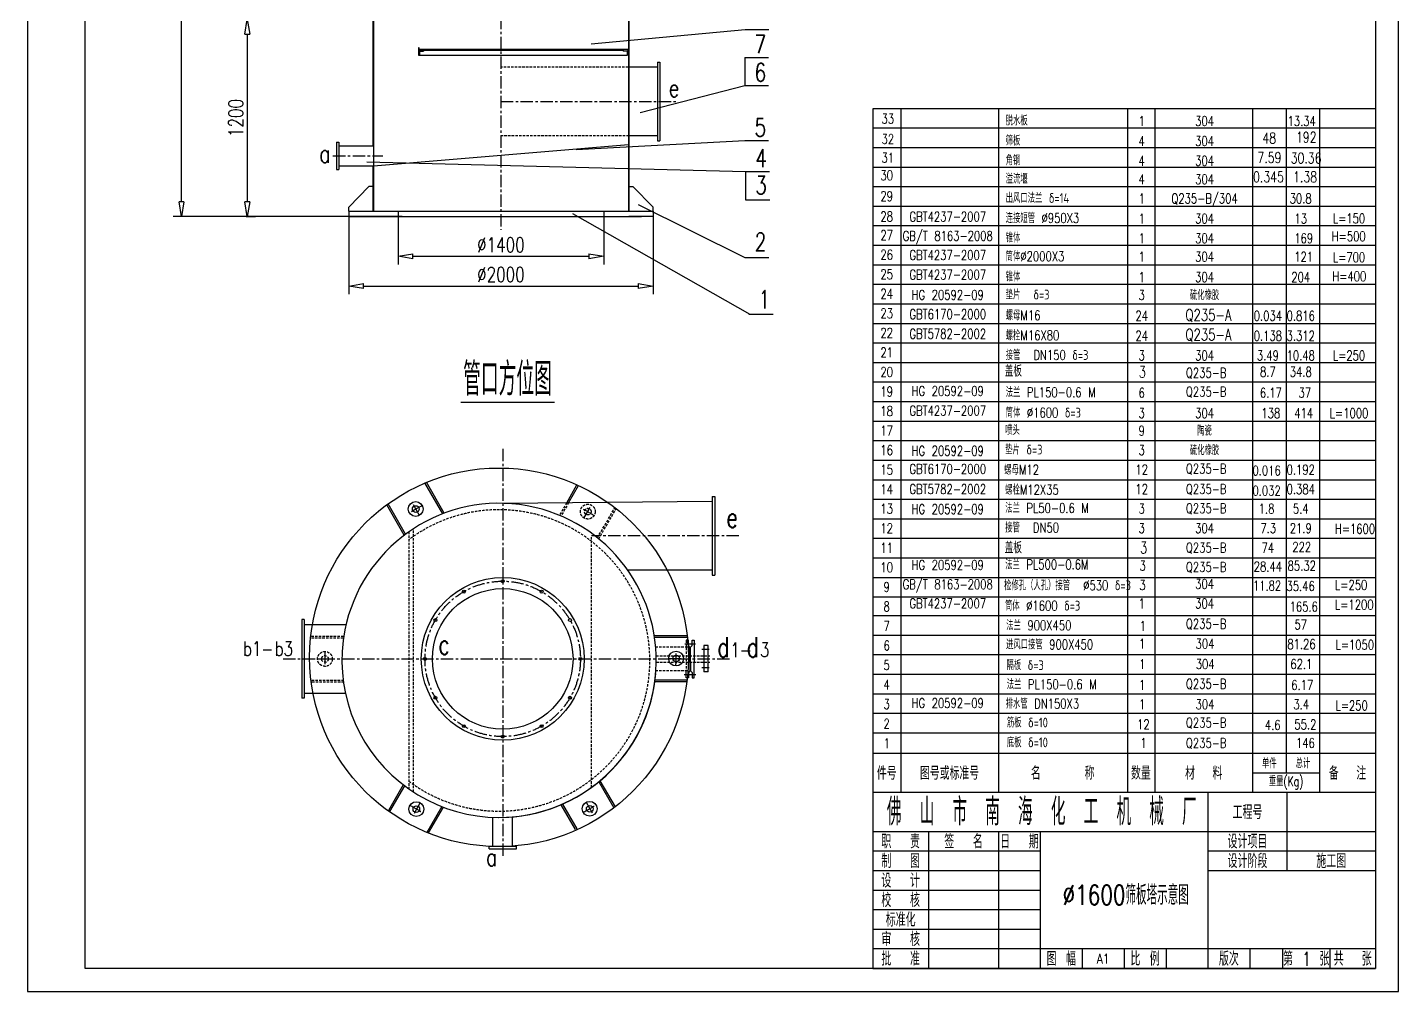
# Model space of a CAD drawing. Header units: inches. Extents: x -49906 to 274435, y 31852 to 49661.
# Drawn here: x 14869 to 23205, y 36299 to 42164 of the extents above; entities that cross this region are included whole.
import ezdxf
from ezdxf.enums import TextEntityAlignment as Align

# ---------------------------------------------------------------- set-up
doc = ezdxf.new("R2010")
doc.units = ezdxf.units.IN
doc.header["$LTSCALE"] = 60
doc.header["$MEASUREMENT"] = 0
doc.linetypes.add('CENTER', pattern=[2, 1.25, -0.25, 0.25, -0.25])
doc.linetypes.add('HIDDEN', pattern=[0.375, 0.25, -0.125])
for name, color, linetype in [('1', 1, 'Continuous'), ('2', 2, 'Continuous'), ('cen', 1, 'CENTER'), ('图层1', 2, 'HIDDEN'), ('文字', 3, 'Continuous'), ('细实线', 7, 'Continuous')]:
    doc.layers.add(name, color=color, linetype=linetype)
doc.layers.add('粗实线', color=7, linetype='Continuous', lineweight=30)
doc.styles.get("Standard").update_dxf_attribs({"font": 'txt.shx', "width": 0.75, "bigfont": 'hztxt.shx'})
doc.styles.add('中文', font='txt.shx', dxfattribs={"width": 0.75, "bigfont": 'gbcbig.shx'})
doc.dimstyles.new('ST1-1', dxfattribs={"dimtxt": 90, "dimasz": 90, "dimexe": 50, "dimexo": 0, "dimgap": 25, "dimtad": 1, "dimtxsty": 'Standard', "dimblk": 'CLOSEDBLANK', "dimcen": 3, "dimadec": 0, "dimazin": 0, "dimtfac": 1, "dimtmove": 0, "dimatfit": 3, "dimfxl": 1, "dimarcsym": 1})

# ---------------------------------------------------------------- blocks, each defined once
blk = doc.blocks.new('_CLOSEDBLANK')
at = {"color": 0, "linetype": 'ByBlock'}
for p, q in [((-1, 0.167), (0, 0)), ((-1, 0.167), (-1, -0.167)), ((0, 0), (-1, -0.167))]:
    blk.add_line(p, q, dxfattribs=at)
blk = doc.blocks.new('*D246')
at = {"layer": 'Defpoints', "color": 0}
for p in [(16972.4, 42213.3), (16198.2, 41013.3), (16205.7, 41013.3)]:
    blk.add_point(p, dxfattribs=at)
at = {"layer": '细实线', "color": 0, "lineweight": -2}
for p, q in [((16972.4, 42213.3), (16155.7, 42213.3)), ((16205.7, 42123.3), (16205.7, 41103.3)), ((16198.2, 41013.3), (16255.7, 41013.3))]:
    blk.add_line(p, q, dxfattribs=at)
at = {"layer": '细实线', "color": 0, "lineweight": -2, "xscale": 90, "yscale": 90, "zscale": 90}
for p, rotation in [((16205.7, 42213.3), 90), ((16205.7, 41013.3), 270)]:
    blk.add_blockref('_CLOSEDBLANK', p, dxfattribs=dict(at, rotation=rotation))
at = {"layer": '细实线', "color": 0, "insert": (16135.7, 41613.3), "char_height": 90, "attachment_point": 5, "rotation": 90, "style": '中文'}
blk.add_mtext('1200', dxfattribs=at)
blk = doc.blocks.new('*D247')
at = {"layer": 'Defpoints', "color": 0}
for p in [(15805.8, 46963.3), (17147.4, 46963.3), (17147.4, 41013.3)]:
    blk.add_point(p, dxfattribs=at)
at = {"layer": '细实线', "color": 0, "lineweight": -2}
for p, q in [((17147.4, 46963.3), (15755.8, 46963.3)), ((15805.8, 41103.3), (15805.8, 46873.3)), ((17147.4, 41013.3), (15755.8, 41013.3))]:
    blk.add_line(p, q, dxfattribs=at)
at = {"layer": '细实线', "color": 0, "lineweight": -2, "xscale": 90, "yscale": 90, "zscale": 90}
for p, rotation in [((15805.8, 46963.3), 90), ((15805.8, 41013.3), 270)]:
    blk.add_blockref('_CLOSEDBLANK', p, dxfattribs=dict(at, rotation=rotation))
at = {"layer": '细实线', "color": 0, "insert": (15735.8, 43988.3), "char_height": 90, "attachment_point": 5, "rotation": 90, "style": '中文'}
blk.add_mtext('5950', dxfattribs=at)
blk = doc.blocks.new('*D255')
at = {"layer": 'Defpoints', "color": 0}
for p in [(16822.4, 41013.3), (18672.4, 41013.3), (18672.4, 40591.2)]:
    blk.add_point(p, dxfattribs=at)
at = {"layer": '细实线', "color": 0, "lineweight": -2}
for p, q in [((16822.4, 41013.3), (16822.4, 40541.2)), ((18672.4, 41013.3), (18672.4, 40541.2)), ((16912.4, 40591.2), (18582.4, 40591.2))]:
    blk.add_line(p, q, dxfattribs=at)
at = {"layer": '细实线', "color": 0, "lineweight": -2, "xscale": 90, "yscale": 90, "zscale": 90, "rotation": 180}
blk.add_blockref('_CLOSEDBLANK', (16822.4, 40591.2), dxfattribs=at)
at = {"layer": '细实线', "color": 0, "lineweight": -2, "xscale": 90, "yscale": 90, "zscale": 90}
blk.add_blockref('_CLOSEDBLANK', (18672.4, 40591.2), dxfattribs=at)
at = {"layer": '细实线', "color": 0, "insert": (17747.4, 40661.2), "char_height": 90, "attachment_point": 5, "style": '中文'}
blk.add_mtext('%%C2000', dxfattribs=at)
blk = doc.blocks.new('*D272')
at = {"layer": 'Defpoints', "color": 0}
for p in [(17122.4, 41013.3), (18372.4, 41013.3), (18372.4, 40772.2)]:
    blk.add_point(p, dxfattribs=at)
at = {"layer": '细实线', "color": 0, "lineweight": -2}
for p, q in [((17122.4, 41013.3), (17122.4, 40722.2)), ((18372.4, 41013.3), (18372.4, 40722.2)), ((17212.4, 40772.2), (18282.4, 40772.2))]:
    blk.add_line(p, q, dxfattribs=at)
at = {"layer": '细实线', "color": 0, "lineweight": -2, "xscale": 90, "yscale": 90, "zscale": 90, "rotation": 180}
blk.add_blockref('_CLOSEDBLANK', (17122.4, 40772.2), dxfattribs=at)
at = {"layer": '细实线', "color": 0, "lineweight": -2, "xscale": 90, "yscale": 90, "zscale": 90}
blk.add_blockref('_CLOSEDBLANK', (18372.4, 40772.2), dxfattribs=at)
at = {"layer": '细实线', "color": 0, "insert": (17747.4, 40842.2), "char_height": 90, "attachment_point": 5, "style": '中文'}
blk.add_mtext('%%C1400', dxfattribs=at)

msp = doc.modelspace()

# ---------------------------------------------------------------- linework, layer by layer
at = {"layer": '2', "linetype": 'Continuous', "ltscale": 2}
for p, q in [((19014.411, 38379.825), (18969.654, 38379.825)), ((18982.087, 38404.186), (18982.087, 38349.186)), ((19006.952, 38404.186), (18982.087, 38404.186)), ((18982.087, 38349.186), (18982.087, 38244.186)), ((19006.952, 38349.186), (19006.952, 38404.186)), ((19006.952, 38349.186), (19006.952, 38404.186)), ((19006.952, 38349.186), (19006.952, 38378.702)), ((19006.952, 38349.186), (19006.952, 38378.702)), ((19006.952, 38244.186), (19006.952, 38349.186)), ((19014.411, 38268.548), (18969.654, 38268.548)), ((19006.952, 38244.186), (18982.087, 38244.186))]:
    msp.add_line(p, q, dxfattribs=at)
at = {"layer": 'cen'}
for p, q in [((17747.382, 47027.711), (17747.382, 40933.524)), ((17747.382, 41713.319), (18810.267, 41713.319)), ((16726.875, 41383.171), (17030.212, 41383.171)), ((17758.556, 39600.052), (17758.556, 37111.159)), ((17253.062, 39194.929), (17208.082, 39272.92)), ((18252.533, 39179.013), (18297.513, 39257.004)), ((19194.937, 39071.21), (18298.556, 39071.21)), ((16423.215, 38323.09), (19139.092, 38323.09)), ((16724.138, 38321.988), (16634.106, 38322.03)), ((18767.56, 38325.343), (18857.592, 38325.302)), ((17257.228, 37448.543), (17212.176, 37370.593)), ((18265.505, 37450.948), (18310.485, 37372.957))]:
    msp.add_line(p, q, dxfattribs=at)
msp.add_circle((17758.556, 38323.09), 472.5, dxfattribs=at)
for centre, start, end in [((17793.124, 38257.377), 117.6558575, 122.2333635), ((17712.472, 38241.462), 57.7666365, 62.3441425), ((17803.935, 38319.464), 177.6558575, 182.2333635), ((17685.586, 38326.412), 357.6558575, 2.2333635), ((17799.141, 38385.025), 237.6558575, 242.2333635), ((17725.443, 38388.499), 297.6558575, 302.2333635)]:
    msp.add_arc(centre, 1126.991, start, end, dxfattribs=at)
at = {"layer": '图层1'}
for p, q in [((18522.382, 41921.807), (17747.382, 41921.807)), ((18525.382, 41504.831), (17747.382, 41504.831)), ((18147.45, 39272.456), (18103.524, 39196.293)), ((18159.048, 39272.551), (18112.808, 39192.375)), ((18334.451, 39059.416), (18440.472, 39243.246)), ((18342.317, 39053.038), (18448.431, 39237.03)), ((17188.808, 39096.811), (17188.808, 37531.525)), ((17215.808, 37513.302), (17215.808, 39115.035)), ((18298.556, 37541.498), (18298.556, 39071.21)), ((16789.501, 38450.011), (16595.162, 38450.101)), ((16790.799, 38460.01), (16596.4, 38460.1)), ((18874.562, 38436.247), (18874.562, 38249.657)), ((18881.886, 38394.806), (18688.642, 38394.806)), ((18691.637, 38342.296), (19018.365, 38342.296)), ((18691.977, 38302.296), (19018.365, 38302.296)), ((16792.563, 38191.583), (16593.511, 38191.675)), ((16794.103, 38181.583), (16594.62, 38181.675)), ((18881.701, 38249.657), (18689.871, 38249.657)), ((18874.562, 38208.216), (18874.562, 38249.657))]:
    msp.add_line(p, q, dxfattribs=at)
for centre, radius in [((18275.984, 39218.867), 45.016), ((18275.984, 39218.867), 20.215), ((16677.961, 38322.772), 45.016), ((16677.961, 38322.772), 20.215)]:
    msp.add_circle(centre, radius, dxfattribs=at)
msp.add_arc((17736.427, 38313.741), 916.65, 233.3151482, 126.6848518, dxfattribs=at)
at = {"layer": '文字'}
msp.add_lwpolyline([(14869.163, 48101.287), (14869.163, 36299.324), (23204.914, 36299.324), (23204.914, 48101.287)], close=True, dxfattribs=at)
at = {"layer": '粗实线'}
for p, q in [((18522.382, 42932.83), (18522.382, 41046.505)), ((18525.382, 42932.83), (18525.382, 41046.505)), ((16969.382, 42279.564), (16969.382, 41443.145)), ((16972.382, 42279.564), (16972.382, 41046.505)), ((19232.234, 42151.714), (19377.234, 42151.714)), ((17247.14, 42031.158), (18520.359, 42031.882)), ((17247.14, 42031.158), (17247.14, 41995.843)), ((17247.14, 42025.272), (18490.777, 42025.272)), ((17253.026, 42019.386), (17253.026, 41995.843)), ((17253.026, 42019.386), (17276.569, 42019.386)), ((17276.569, 42025.272), (17276.569, 42019.386)), ((18490.777, 42025.272), (18490.777, 42019.386)), ((18514.321, 42019.386), (18490.777, 42019.386)), ((18514.321, 42019.386), (18514.321, 41995.843)), ((18520.207, 42031.158), (18520.207, 41995.843)), ((17247.14, 41995.843), (17253.026, 41995.843)), ((17253.026, 41995.843), (18514.321, 41995.843)), ((18520.207, 41995.843), (18514.321, 41995.843)), ((18699.015, 41952.643), (18699.015, 41473.996)), ((18699.015, 41952.643), (18714.015, 41952.643)), ((18714.015, 41952.643), (18714.015, 41473.996)), ((19230.377, 41982.12), (19375.377, 41982.12)), ((18699.015, 41921.807), (18522.382, 41921.807)), ((18699.015, 41921.807), (18522.382, 41921.807)), ((19230.377, 41810.201), (19375.377, 41810.201)), ((20008.139, 41669.551), (20008.139, 36439.656)), ((23064.581, 41669.551), (20008.139, 41669.551)), ((16747.244, 41466.321), (16747.244, 41300.022)), ((16747.244, 41466.321), (16762.244, 41466.321)), ((16762.244, 41466.321), (16762.244, 41300.022)), ((16762.244, 41443.145), (16972.382, 41443.145)), ((16972.382, 41323.198), (18522.382, 41452.686)), ((18699.015, 41504.831), (18522.382, 41504.831)), ((18699.015, 41473.996), (18714.015, 41473.996)), ((19230.377, 41475.462), (19375.377, 41475.462)), ((16747.244, 41300.022), (16762.244, 41300.022)), ((16762.244, 41323.198), (16972.382, 41323.198)), ((16969.382, 41323.198), (16969.382, 41046.505)), ((19234.872, 41287.92), (19379.872, 41287.92)), ((16944.293, 41196.505), (16822.382, 41071.698)), ((16969.293, 41196.505), (16944.293, 41196.505)), ((18525.47, 41196.505), (18550.47, 41196.505)), ((18550.47, 41196.505), (18672.382, 41071.698)), ((19234.872, 41116.001), (19382.435, 41116.001)), ((16822.382, 41046.698), (16822.382, 41071.698)), ((16822.382, 41046.505), (16822.382, 41013.319)), ((16822.382, 41046.505), (18672.382, 41046.505)), ((16822.382, 41013.319), (16969.382, 41013.319)), ((16969.382, 41013.319), (18601.423, 41013.319)), ((17122.382, 41046.505), (17122.382, 41013.319)), ((18372.382, 41046.505), (18372.382, 41013.319)), ((18672.382, 41013.319), (18525.382, 41013.319)), ((18672.382, 41046.698), (18672.382, 41071.698)), ((18672.382, 41046.505), (18672.382, 41013.319)), ((23064.581, 40956.398), (23064.581, 36439.656)), ((19231.235, 40764.522), (19376.235, 40764.522)), ((19255.081, 40420.685), (19402.644, 40420.685)), ((17504.422, 39884.753), (18072.47, 39884.753)), ((17394.114, 39205.991), (17286.129, 39393.227)), ((17403.592, 39209.574), (17295.407, 39397.154)), ((18147.45, 39272.456), (18210.188, 39381.239)), ((18159.048, 39272.551), (18219.467, 39377.312)), ((17167.579, 39081.513), (17061.5, 39265.443)), ((19032.858, 39279.697), (17758.556, 39269.276)), ((19032.858, 39310.533), (19032.858, 38831.886)), ((19032.858, 39310.533), (19047.858, 39310.533)), ((19047.858, 39310.533), (19047.858, 38831.886)), ((17159.521, 39075.47), (17053.394, 39259.483)), ((19032.858, 38862.722), (18518.868, 38862.722)), ((19032.858, 38831.886), (19047.858, 38831.886)), ((16537.221, 38562.413), (16537.221, 38083.766)), ((16552.221, 38562.413), (16537.221, 38562.413)), ((16552.221, 38562.413), (16552.221, 38083.766)), ((16552.221, 38531.577), (16806.402, 38531.577)), ((18680.134, 38464.597), (18879.617, 38464.505)), ((18681.674, 38454.596), (18880.726, 38454.504)), ((18887.337, 38436.247), (18874.562, 38436.247)), ((18887.337, 38404.779), (18887.337, 38436.247)), ((18910.133, 38436.247), (18922.909, 38436.247)), ((18910.133, 38404.779), (18910.133, 38436.247)), ((18922.909, 38436.247), (18922.909, 38300.231)), ((18866.053, 38415.701), (18931.443, 38415.701)), ((18896.551, 38394.806), (18887.337, 38404.779)), ((18896.551, 38300.231), (18896.551, 38394.806)), ((18900.92, 38394.806), (18910.133, 38404.779)), ((18900.92, 38300.231), (18900.92, 38394.806)), ((18896.551, 38300.231), (18896.551, 38249.657)), ((18900.92, 38300.231), (18900.92, 38249.657)), ((18922.909, 38208.216), (18922.909, 38300.231)), ((18683.438, 38186.169), (18877.837, 38186.079)), ((18684.736, 38196.169), (18879.075, 38196.079)), ((18862.257, 38228.762), (18932.351, 38228.762)), ((18887.337, 38208.216), (18874.562, 38208.216)), ((18896.551, 38249.657), (18887.337, 38239.684)), ((18887.337, 38239.684), (18887.337, 38208.216)), ((18900.92, 38249.657), (18910.133, 38239.684)), ((18910.133, 38239.684), (18910.133, 38208.216)), ((18910.133, 38208.216), (18922.909, 38208.216)), ((16552.221, 38114.602), (16798.231, 38114.602)), ((16552.221, 38083.766), (16537.221, 38083.766)), ((17154.094, 37557.012), (17063.33, 37399.972)), ((17162.115, 37550.907), (17071.371, 37393.9)), ((18342.193, 37575.197), (18433.449, 37416.969)), ((18350.005, 37581.668), (18441.555, 37422.93)), ((18112.662, 37435.9), (18199.542, 37285.258)), ((18121.893, 37439.909), (18208.821, 37289.186)), ((23064.581, 37509.411), (20008.139, 37509.411)), ((17387.729, 37424.825), (17297.017, 37267.874)), ((17397.171, 37421.177), (17306.368, 37264.07)), ((17699.043, 37183.351), (17699.043, 37359.287)), ((17818.99, 37183.351), (17818.99, 37359.156)), ((17675.867, 37183.351), (17842.166, 37183.351)), ((17675.867, 37168.351), (17675.867, 37183.351)), ((17842.166, 37168.351), (17842.166, 37183.351)), ((17675.867, 37168.351), (17842.166, 37168.351)), ((20008.139, 36439.656), (23064.581, 36439.656))]:
    msp.add_line(p, q, dxfattribs=at)
for points in [[(15219.994, 47960.954), (23064.581, 47960.954), (23064.581, 36439.656), (15219.994, 36439.656)], [(17247.14, 42031.158), (17250.647, 42031.158), (17250.647, 42040.992), (17247.14, 42040.992)]]:
    msp.add_lwpolyline(points, close=True, dxfattribs=at)
for centre, radius in [((17735.657, 38332.599), 1151.54), ((17229.612, 39234.782), 45.016), ((17229.612, 39234.782), 20.215), ((17758.556, 38323.09), 495), ((17758.556, 38795.59), 9), ((17758.556, 38323.09), 427.5), ((17522.306, 38732.287), 9), ((17994.806, 38732.287), 9), ((17349.359, 38559.34), 9), ((18167.753, 38559.34), 9), ((17286.056, 38323.09), 9), ((18231.056, 38323.09), 9), ((17349.359, 38086.84), 9), ((18167.753, 38086.84), 9), ((17522.306, 37913.893), 9), ((17758.556, 37850.59), 9), ((17994.806, 37913.893), 9), ((17233.479, 37409.165), 45.016), ((17233.479, 37409.165), 20.215), ((18287.5, 37411.398), 45.016), ((18287.5, 37411.398), 20.215)]:
    msp.add_circle(centre, radius, dxfattribs=at)
for start, end in [(269.9378328, 168.8209498), (168.8209498, 355.1782945), (269.9378328, 355.1782945)]:
    msp.add_arc((17736.693, 38314.168), 955.358, start, end, dxfattribs=at)
at = {"layer": '细实线'}
for p, q in [((18296.05, 42065.366), (19232.234, 42151.714)), ((19230.377, 41982.12), (19230.377, 41810.201)), ((18594.591, 41646.987), (19230.377, 41810.201)), ((23064.581, 41669.551), (20008.139, 41669.551)), ((20177.942, 41669.551), (20177.942, 37509.411)), ((20772.25, 41669.551), (20772.25, 37509.411)), ((21558.008, 37512.666), (21558.008, 41669.551)), ((21723.143, 41669.551), (21723.143, 37509.411)), ((22317.451, 41669.551), (22317.451, 37509.411)), ((22521.214, 41669.551), (22521.214, 37628.272)), ((22724.977, 41669.551), (22724.977, 37509.411)), ((23064.581, 41550.693), (20008.139, 41550.693)), ((18205.483, 41421.726), (19230.377, 41475.462)), ((23064.581, 41431.834), (20008.139, 41431.834)), ((16931.68, 41347.25), (19234.872, 41287.92)), ((19234.872, 41287.92), (19234.872, 41116.001)), ((23064.581, 41312.976), (20008.139, 41312.976)), ((23064.581, 41194.118), (20008.139, 41194.118)), ((18181.902, 41031.541), (19261.429, 40420.685)), ((18583.03, 41087.737), (19231.235, 40764.522)), ((23064.581, 41075.259), (20008.139, 41075.259)), ((23064.581, 40956.398), (20008.139, 40956.398)), ((23064.581, 40956.398), (20008.139, 40956.398)), ((23064.581, 40837.536), (20008.139, 40837.536)), ((23064.581, 40718.675), (20008.139, 40718.675)), ((23064.581, 40599.813), (20008.139, 40599.813)), ((23064.581, 40480.951), (20008.139, 40480.951)), ((23064.581, 40362.09), (20008.139, 40362.09)), ((23064.581, 40243.228), (20008.139, 40243.228)), ((23064.581, 40124.366), (20008.139, 40124.366)), ((23064.581, 40005.505), (20008.139, 40005.505)), ((23064.581, 39886.643), (20008.139, 39886.643)), ((23064.581, 39767.782), (20008.139, 39767.782)), ((23064.581, 39648.92), (20008.139, 39648.92)), ((23064.581, 39530.058), (20008.139, 39530.058)), ((23064.581, 39411.197), (20008.139, 39411.197)), ((23064.581, 39292.335), (20008.139, 39292.335)), ((23064.581, 39173.473), (20008.139, 39173.473)), ((23064.581, 39054.612), (20008.139, 39054.612)), ((23064.581, 38935.75), (20008.139, 38935.75)), ((23064.581, 38816.889), (20008.139, 38816.889)), ((23064.581, 38698.027), (20008.139, 38698.027)), ((23068.589, 38584.502), (20012.147, 38584.502)), ((18877.52, 38436.247), (18879.933, 38415.701)), ((23068.589, 38465.641), (20012.147, 38465.641)), ((23068.589, 38346.779), (20012.147, 38346.779)), ((23068.589, 38227.917), (20012.147, 38227.917)), ((23068.589, 38109.056), (20012.147, 38109.056)), ((23068.589, 37990.194), (20012.147, 37990.194)), ((23068.589, 37871.332), (20012.147, 37871.332)), ((23064.581, 37747.134), (20008.139, 37747.134)), ((22724.977, 37628.272), (22317.451, 37628.272)), ((22045.767, 37509.411), (22045.767, 36439.656)), ((22527.079, 37033.964), (22527.079, 37509.411)), ((23064.581, 37271.687), (20008.139, 37271.687)), ((20347.744, 37271.687), (20347.744, 36439.656)), ((20772.25, 37271.687), (20772.25, 36439.656)), ((21026.953, 37271.687), (21026.953, 36439.656)), ((21026.953, 37152.826), (20008.139, 37152.826)), ((23064.581, 37152.826), (22045.767, 37152.826)), ((21026.953, 37033.964), (20008.139, 37033.964)), ((23064.581, 37033.964), (22045.767, 37033.964)), ((21026.953, 36915.103), (20008.139, 36915.103)), ((21026.953, 36796.241), (20008.139, 36796.241)), ((21026.953, 36677.379), (20008.139, 36677.379)), ((23064.581, 36558.518), (20008.139, 36558.518)), ((21281.657, 36558.518), (21281.657, 36439.656)), ((21536.36, 36558.518), (21536.36, 36439.656)), ((21791.064, 36558.518), (21791.064, 36439.656)), ((22300.471, 36558.518), (22300.471, 36439.656)), ((22500.086, 36558.518), (22500.086, 36439.656)), ((22786.825, 36558.518), (22786.825, 36439.656))]:
    msp.add_line(p, q, dxfattribs=at)
for radius in [45.016, 20.215]:
    msp.add_circle((18812.576, 38325.323), radius, dxfattribs=at)

# ---------------------------------------------------------------- texts
at = {"layer": '1', "style": '中文', "width": 0.75}
for s, p in [('169', (22628.183, 40851.931)), ('121', (22628.183, 40739.398)), ('138', (22428.318, 39788.189)), ('414', (22628.183, 39788.189)), ('165.6', (22628.268, 38611.382)), ('4.6', (22439.857, 37891.633)), ('55.2', (22638.461, 37894.353)), ('146', (22638.461, 37781.931))]:
    msp.add_text(s, height=59.4308, dxfattribs=at).set_placement(p, align=Align.CENTER)
at = {"layer": '文字', "style": '中文', "width": 0.75}
for s, height, p in [('33', 59.4308, (20099.998, 41578.999)), ('1', 59.431, (21643.329, 41564.873)), ('304', 59.4308, (22025.385, 41564.873)), ('13.34', 59.4308, (22616.012, 41564.873)), ('32', 59.4308, (20099.998, 41455.932)), ('48', 64.8336, (22418.573, 41458.539)), ('192', 64.8336, (22643.511, 41464.144)), ('4', 59.431, (21643.329, 41443.031)), ('304', 59.4308, (22025.385, 41443.031)), ('31', 59.4308, (20099.998, 41341.96)), ('4', 59.431, (21643.329, 41323.219)), ('304', 59.4308, (22025.385, 41323.219)), ('7.59', 64.8336, (22419.909, 41339.728)), ('30.36', 64.8336, (22642.661, 41337.087)), ('30', 59.4308, (20093.04, 41234.398)), ('4', 59.431, (21643.329, 41210.687)), ('304', 59.4308, (22025.385, 41210.687)), ('0.345', 64.8336, (22414.102, 41222.408)), ('1.38', 64.8336, (22636.576, 41222.408)), ('29', 59.4308, (20093.04, 41107.711)), ('1', 59.431, (21643.329, 41093.585)), ('Q235-B/304', 59.4308, (22025.385, 41093.585)), ('30.8', 59.4308, (22609.649, 41093.585)), ('28', 59.4308, (20093.04, 40984.643)), ('GBT4237-2007', 59.43081, (20464.181, 40983.763)), ('1', 59.431, (21643.329, 40971.742)), ('304', 59.4308, (22025.385, 40971.742)), ('13', 59.4308, (22610.16, 40971.742)), ('L=150', 59.4308, (22903.685, 40972.683)), ('27', 59.4308, (20093.04, 40870.672)), ('GB/T 8163-2008', 59.43081, (20464.181, 40866.287)), ('1', 59.431, (21643.329, 40851.931)), ('304', 59.4308, (22025.385, 40851.931)), ('H=500', 59.4308, (22901.665, 40864.206)), ('26', 59.4308, (20093.04, 40751.81)), ('GBT4237-2007', 59.43081, (20464.181, 40749.784)), ('1', 59.431, (21643.329, 40739.398)), ('304', 59.4308, (22025.385, 40739.398)), ('L=700', 59.4308, (22903.685, 40736.171)), ('25', 59.4308, (20093.04, 40632.949)), ('GBT4237-2007', 59.43081, (20464.181, 40630.782)), ('H=400', 59.4308, (22905.429, 40620.446)), ('1', 59.431, (21643.329, 40615.493)), ('304', 59.4308, (22025.385, 40615.493)), ('204', 59.4308, (22610.16, 40615.493)), ('24', 59.4308, (20093.04, 40514.087)), ('HG 20592-09', 59.43081, (20464.181, 40507.505)), ('3', 59.431, (21643.329, 40506.319)), ('硫化橡胶', 59.4308, (22025.385, 40506.319)), ('23', 59.4308, (20093.04, 40395.225)), ('GBT6170-2000', 59.43081, (20464.181, 40390.029)), ('24', 59.4308, (21643.329, 40380.415)), ('Q235-A', 69.3201, (22049.604, 40380.392)), ('0.034', 59.4308, (22410.295, 40380.415)), ('0.816', 59.4308, (22610.16, 40380.415)), ('22', 59.4308, (20093.04, 40276.364)), ('GBT5782-2002', 59.43081, (20464.181, 40270.593)), ('24', 59.4308, (21643.329, 40258.572)), ('Q235-A', 69.3201, (22049.604, 40260.806)), ('0.138', 59.4308, (22410.295, 40258.572)), ('3.312', 59.4308, (22610.16, 40258.572)), ('21', 59.4308, (20093.04, 40157.502)), ('3', 59.431, (21643.329, 40138.761)), ('304', 59.4308, (22025.385, 40138.761)), ('3.49', 59.4308, (22410.295, 40138.761)), ('10.48', 59.4308, (22610.16, 40138.761)), ('L=250', 59.4308, (22903.685, 40138.761)), ('20', 59.4308, (20093.04, 40038.64)), ('3', 69.32, (21647.595, 40034.254)), ('8.7', 59.4308, (22410.295, 40039.51)), ('34.8', 59.4308, (22610.16, 40039.51)), ('Q235-B', 59.4308, (22035.663, 40033.736)), ('19', 59.4308, (20093.04, 39919.779)), ('HG 20592-09', 59.43081, (20464.181, 39922.48)), ('6', 59.431, (21643.329, 39912.094)), ('Q235-B', 59.4308, (22035.663, 39918.942)), ('6.17', 59.4308, (22428.558, 39912.094)), ('37', 59.4308, (22635.106, 39912.094)), ('18', 59.4308, (20093.04, 39800.917)), ('GBT4237-2007', 59.43081, (20464.181, 39803.478)), ('3', 59.431, (21643.329, 39788.189)), ('304', 59.4308, (22025.385, 39788.189)), ('L=1000', 59.4308, (22903.685, 39788.189)), ('17', 59.4308, (20093.04, 39682.056)), ('9', 59.431, (21643.414, 39681.707)), ('陶瓷', 59.4308, (22025.47, 39681.707)), ('16', 59.4308, (20093.04, 39563.194)), ('HG 20592-09', 59.43081, (20464.181, 39558.789)), ('3', 59.431, (21643.414, 39562.845)), ('硫化橡胶', 59.4308, (22025.47, 39562.845)), ('15', 59.4308, (20093.04, 39444.332)), ('GBT6170-2000', 59.43081, (20464.181, 39448.941)), ('12', 59.4308, (21643.414, 39444.759)), ('Q235-B', 59.4308, (22035.663, 39450.1)), ('0.016', 59.4308, (22402.538, 39438.947)), ('0.192', 59.4308, (22610.245, 39443.984)), ('14', 59.4308, (20093.04, 39325.471)), ('GBT5782-2002', 59.43081, (20464.181, 39326.162)), ('12', 59.4308, (21643.414, 39325.897)), ('Q235-B', 59.4308, (22035.663, 39326.696)), ('0.032', 59.4308, (22402.538, 39316.77)), ('0.384', 59.4308, (22610.245, 39325.897)), ('13', 59.4308, (20093.04, 39206.609)), ('HG 20592-09', 59.43081, (20464.181, 39204.109)), ('3', 59.431, (21643.414, 39207.036)), ('Q235-B', 59.4308, (22035.663, 39209.032)), ('1.8', 59.4308, (22402.538, 39207.217)), ('5.4', 59.4308, (22610.245, 39207.036)), ('12', 59.4308, (20093.04, 39087.747)), ('3', 59.431, (21643.414, 39088.174)), ('304', 59.4308, (22025.47, 39088.174)), ('7.3', 59.4308, (22412.779, 39088.174)), ('21.9', 59.4308, (22610.245, 39088.174)), ('11', 59.4308, (20093.04, 38968.886)), ('3', 69.32, (21654.872, 38965.096)), ('Q235-B', 59.4308, (22035.663, 38969.921)), ('74', 59.4308, (22410.167, 38968.737)), ('222', 59.4308, (22616.36, 38973.875)), ('10', 59.4308, (20093.04, 38850.024)), ('HG 20592-09', 59.43081, (20464.181, 38864.507)), ('3', 59.431, (21649.529, 38859.813)), ('Q235-B', 59.4308, (22035.663, 38852.257)), ('28.44', 59.4308, (22410.167, 38854.675)), ('85.32', 59.4308, (22616.36, 38859.813)), ('9', 59.431, (20093.04, 38731.163)), ('GB/T 8163-2008', 59.43081, (20464.181, 38747.031)), ('3', 59.431, (21648.155, 38742.483)), ('304', 59.4308, (22025.47, 38749.257)), ('11.82', 59.4308, (22405.329, 38738.667)), ('35.46', 59.4308, (22609.518, 38736.246)), ('GBT4237-2007', 59.43081, (20464.181, 38630.707)), ('1', 59.431, (21643.414, 38630.395)), ('304', 59.4308, (22025.47, 38630.395)), ('8', 59.431, (20093.04, 38612.301)), ('7', 59.431, (20093.04, 38493.439)), ('1', 59.431, (21649.529, 38493.818)), ('Q235-B', 59.4308, (22035.663, 38506.916)), ('57', 59.4308, (22610.005, 38502.18)), ('6', 59.431, (20093.04, 38374.578)), ('1', 59.431, (21646.213, 38385.696)), ('304', 59.4308, (22028.268, 38385.696)), ('81.26', 59.4308, (22614.598, 38383.244)), ('5', 59.431, (20093.04, 38255.716)), ('1', 59.431, (21647.134, 38261.729)), ('304', 59.4308, (22029.189, 38261.729)), ('62.1', 59.4308, (22613.965, 38261.729)), ('4', 59.431, (20093.04, 38136.854)), ('1', 59.431, (21645.733, 38134.834)), ('Q235-B', 59.4308, (22035.663, 38141.473)), ('6.17', 59.4308, (22619.498, 38134.834)), ('3', 59.431, (20093.04, 38017.993)), ('HG 20592-09', 59.43081, (20464.181, 38024.422)), ('1', 59.431, (21646.213, 38017.354)), ('304', 59.4308, (22028.268, 38017.354)), ('3.4', 59.4308, (22613.044, 38017.354)), ('2', 59.431, (20093.04, 37899.131)), ('12', 59.4308, (21653.608, 37894.66)), ('Q235-B', 59.4308, (22035.663, 37905.335)), ('1', 59.431, (20093.04, 37780.27)), ('1', 59.431, (21653.608, 37781.931)), ('Q235-B', 59.4308, (22035.663, 37781.931))]:
    msp.add_text(s, height=height, dxfattribs=at).set_placement(p, align=Align.CENTER)
for s, p in [('H=1600', (22817.506, 39084.298)), ('L=250', (22818.22, 38743.193)), ('L=1200', (22818.22, 38622.75)), ('L=1050', (22821.019, 38379.261)), ('L=250', (22821.019, 38010.002))]:
    msp.add_text(s, height=59.4308, dxfattribs=at).set_placement(p)
at = {"layer": '文字', "style": '中文'}
for s, insert, char_height, width, attachment_point in [('脱水板 ', (20816.322, 41627.361), 59.4308, 711.0878, 1), ('筛板', (20816.322, 41505.519), 59.4308, 711.0878, 1), ('角钢\\P\\P  ', (20816.322, 41385.707), 59.4308, 711.0878, 1), ('溢流堰', (20816.322, 41273.175), 59.4308, 662.05878, 1), ('出风口法兰 δ=14 ', (20816.322, 41156.073), 59.43081, 711.0878, 1), ('连接短管 %%C950X3 ', (20816.322, 41034.231), 59.43081, 711.0878, 1), ('锥体  \\P  ', (20816.322, 40914.419), 59.4308, 711.0878, 1), ('筒体%%C2000X3', (20816.322, 40801.887), 59.43081, 662.05878, 1), ('锥体\\P\\P  ', (20816.322, 40677.981), 59.4308, 711.0878, 1), ('垫片  δ=3\\P\\P  ', (20816.322, 40568.807), 59.4308, 711.0878, 1), ('螺母M16  ', (20816.322, 40442.903), 59.4308, 711.0878, 1), ('螺栓M16X80  ', (20816.322, 40321.061), 59.4308, 711.0878, 1), ('接管  DN150 δ=3\\P  ', (20816.322, 40201.249), 59.43081, 711.0878, 1), ('盖板', (20811.124, 40109.588), 69.3201, 863.23942, 1), ('法兰 PL150-0.6 M\\P  ', (20816.322, 39974.582), 59.43081, 662.05878, 1), ('筒体 %%C1600 δ=3\\P  ', (20816.322, 39850.677), 59.43081, 711.0878, 1), ('喷头', (20813.479, 39744.853), 59.4308, 537.90402, 1), ('垫片 δ=3', (20813.479, 39625.991), 59.4308, 512.46094, 1), ('螺母M12', (20807.623, 39503.209), 59.4308, 537.90402, 1), ('螺栓M12X35', (20813.479, 39381.565), 59.4308, 537.90402, 1), ('法兰 PL50-0.6 M', (20813.479, 39270.182), 59.43081, 798.51365, 1), ('接管  DN50', (20813.479, 39151.32), 59.4308, 537.90402, 1), ('盖板', (20810.739, 39034.704), 69.3201, 863.23942, 1), ('法兰 PL500-0.6M', (20813.203, 38927.181), 59.43081, 537.90402, 1), ('检修孔（人孔）接管  %%C530 δ=3\\P ', (20806.915, 38800.383), 59.43081, 884.16555, 1), ('筒体 %%C1600 δ=3', (20812.146, 38676.306), 59.43081, 740.08866, 1), ('法兰 900X450', (20819.594, 38556.964), 59.4308, 740.08866, 1), ('进风口接管 900X450 ', (20818.363, 38440.381), 59.43081, 740.08866, 1), ('隔板 δ=3', (20821.368, 38314.59), 59.4308, 740.08866, 1), ('法兰 PL150-0.6 M', (20822.732, 38197.98), 59.43081, 740.08866, 1), ('排水管 DN150X3 ', (20816.278, 38080.5), 59.43081, 620.60723, 1), ('筋板 δ=10 ', (20823.673, 37965.569), 59.4308, 537.90402, 1), ('底板 δ=10\\P ', (20823.673, 37845.078), 59.4308, 537.90402, 1), ('单件', (22419.332, 37687.703), 59.4308, 203.76279, 5), ('总计', (22623.095, 37687.703), 59.4308, 203.76279, 5), ('图号或标准号', (20475.096, 37628.272), 79.86, 669.09185, 5), ('名     称', (21162.795, 37628.272), 79.86, 662.68522, 5), ('材  料', (22020.297, 37628.272), 79.86, 353.99494, 5), ('{\\H0.7x;重量\\W0.7;(Kg)}', (22521.214, 37568.841), 84.90116, 407.52558, 5), ('备  注', (22894.779, 37628.272), 79.86, 341.13309, 5), ('佛 山 市 南 海 化 工 机 械 厂', (21035.757, 37392.91), 165, 2376.68918, 5), ('工程号', (22286.423, 37390.549), 84.9012, 481.312, 5), ('职  责', (20177.942, 37212.257), 84.9012, 339.60465, 5), ('签  名', (20559.997, 37212.257), 84.9012, 424.50581, 5), ('日  期', (20899.602, 37212.257), 84.9012, 254.70349, 5), ('设计项目', (22286.423, 37212.257), 84.9012, 481.312, 5), ('制  图', (20177.942, 37093.395), 84.9012, 339.60465, 5), ('设计阶段', (22286.423, 37093.395), 84.9012, 481.312, 5), ('施工图', (22795.83, 37093.395), 84.9012, 537.50195, 5), ('设  计 ', (20177.942, 36974.533), 84.9012, 339.60465, 5), ('\\A1;%%C1600筛板塔示意图', (21546.213, 36887), 118.86163, 1018.81395, 5), ('校  核', (20177.942, 36855.672), 84.9012, 339.60465, 5), ('标准化', (20177.942, 36736.81), 84.9012, 339.60465, 5), ('审  核', (20177.942, 36617.948), 84.9012, 339.60465, 5), ('批  准', (20177.942, 36499.087), 84.9012, 339.60465, 5), ('{\\W0.8;A1}', (21409.008, 36499.087), 59.4308, 254.70349, 5)]:
    msp.add_mtext(s, dxfattribs=dict(at, insert=insert, char_height=char_height, width=width, attachment_point=attachment_point))
at = {"layer": '文字', "attachment_point": 5, "style": '中文'}
for s, insert, char_height, width, line_spacing_factor in [('件号', (20093.04, 37628.272), 79.86, 199.65, 0.84), ('数量', (21638.242, 37628.272), 79.86, 199.65, 0.84), ('图 幅', (21154.305, 36499.087), 84.9012, 254.70349, 0.822857), ('比 例', (21663.712, 36499.087), 84.9012, 254.70349, 0.788571), ('版次', (22173.119, 36499.087), 84.9012, 254.70349, 0.822857), ('第 {\\W0.7;1\\H1x; }张', (22643.455, 36499.087), 84.90116, 286.73967, 0.822857), ('共 {\\W0.7; }张', (22925.703, 36499.087), 84.90116, 277.75593, 0.822857)]:
    msp.add_mtext(s, dxfattribs=dict(at, insert=insert, char_height=char_height, width=width, line_spacing_factor=line_spacing_factor))
at = {"layer": '细实线', "style": '中文', "width": 0.75}
for s, height, p in [('7', 110, (19289.535, 42007.852)), ('6', 110, (19289.535, 41835.934)), ('e', 110, (18767.897, 41740.476)), ('5', 110, (19289.535, 41501.194)), ('a', 110, (16643.653, 41341.43)), ('4', 110, (19294.03, 41313.652)), ('3', 110, (19294.03, 41149.871)), ('2', 110, (19290.393, 40804.563)), ('1', 110, (19314.239, 40454.555)), ('管口方位图', 200, (17517.782, 39924.662)), ('e', 121, (19118.42, 39121.897)), ('b1-', 88, (16180.091, 38341.087)), ('b3', 88, (16372.82, 38341.087)), ('c', 121, (17367.494, 38350.032)), ('d', 121, (19062.258, 38333.536)), ('d', 121, (19241.815, 38334.416)), ('1-', 88, (19143.422, 38334.058)), ('3', 88, (19322.979, 38334.939)), ('a', 110, (17657.514, 37062.881))]:
    msp.add_text(s, height=height, dxfattribs=at).set_placement(p)

# ---------------------------------------------------------------- dimensions: what is measured, and where the dimension line sits
at = {"layer": '细实线'}
dim = msp.add_linear_dim(base=(15805.766, 46963.319), p1=(17147.382, 41013.319), p2=(17147.382, 46963.319), angle=90, dimstyle='ST1-1', override={"dimtxsty": '中文'}, dxfattribs=at)
dim.commit()
dim.dimension.update_dxf_attribs({"geometry": '*D247', "text_midpoint": (15735.766, 43988.319)})
dim = msp.add_linear_dim(base=(16205.704, 41013.319), p1=(16972.382, 42213.319), p2=(16198.204, 41013.319), angle=90, dimstyle='ST1-1', override={"dimtxsty": '中文'}, dxfattribs=at)
dim.commit()
dim.dimension.update_dxf_attribs({"geometry": '*D246', "text_midpoint": (16205.704, 41613.319), "dimtype": 160})
for base, p1, p2, text, picture, middle in [((18672.382, 40591.243), (16822.382, 41013.319), (18672.382, 41013.319), '%%C2000', '*D255', (17747.382, 40591.243)), ((18372.382, 40772.151), (17122.382, 41013.319), (18372.382, 41013.319), '%%C1400', '*D272', (17747.382, 40772.151))]:
    dim = msp.add_linear_dim(base=base, p1=p1, p2=p2, text=text, dimstyle='ST1-1', override={"dimtxsty": '中文'}, dxfattribs=at)
    dim.commit()
    dim.dimension.update_dxf_attribs({"geometry": picture, "text_midpoint": middle, "dimtype": 160})

doc.saveas('drawing.dxf')
